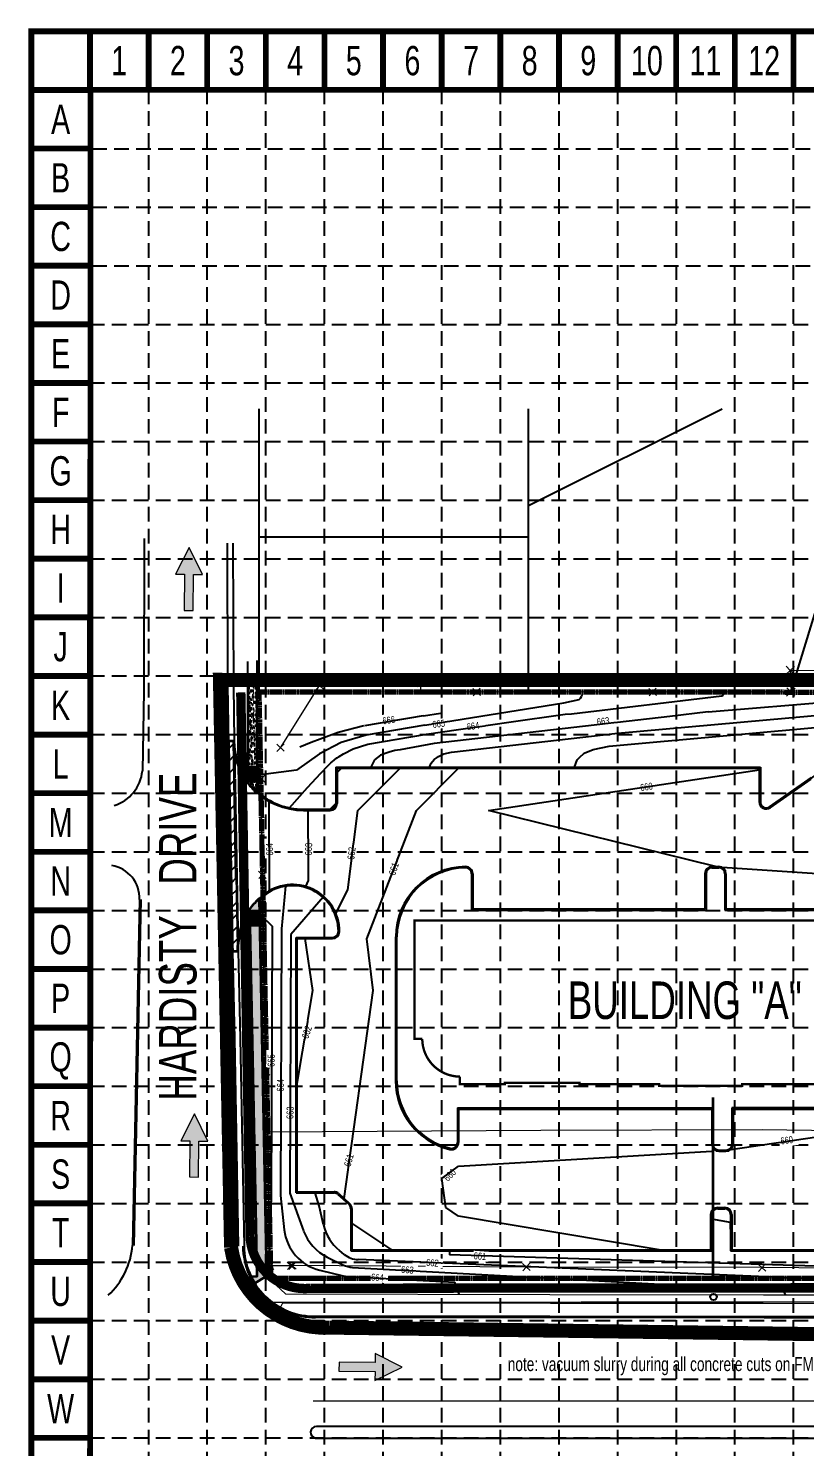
# Model space of a CAD drawing. Header units: feet. Extents: x 9897 to 20516, y 9531 to 20344.
# Drawn here: x 9897 to 10228, y 9928 to 10533 of the extents above; entities that cross this region are included whole.
import ezdxf
from ezdxf.enums import TextEntityAlignment as Align

# ---------------------------------------------------------------- set-up
doc = ezdxf.new("R2010")
doc.units = ezdxf.units.FT
doc.header["$MEASUREMENT"] = 0
for name, pattern in [('CENTER2', [28.575, 19.05, -3.175, 3.175, -3.175]), ('DASHED2', [0.375, 0.25, -0.125]), ('HIDDEN', [0.375, 0.25, -0.125]), ('PHANTOM2', [1.25, 0.625, -0.125, 0.125, -0.125, 0.125, -0.125])]:
    doc.linetypes.add(name, pattern=pattern)
doc.layers.get('0').update_dxf_attribs({"lineweight": 18})
for name, color, linetype, lineweight in [('1-CM-DRAW', 9, 'Continuous', 25), ('BDY', 30, 'PHANTOM2', 70), ('BDY-ADJ', 6, 'Continuous', 25), ('BDY-ORIGINALTRACTS', 10, 'HIDDEN', 20), ('FENCE', 43, 'Continuous', 20), ('LIMITS OF DISTURBANCE', 1, 'Continuous', 18), ('PAVE-SAWCUT', 4, 'DASHED2', 35), ('PAVE-SAWCUT-HATCH', 7, 'Continuous', 25), ('PAVE-SIDE-EX', 8, 'Continuous', 18), ('PAVE-SIDEWALK', 6, 'Continuous', 35), ('PC', 43, 'Continuous', 25), ('TEXT-ANNOT-CONTOUR-PROP', 9, 'Continuous', 20), ('TEXT-STREET NAMES', 5, 'Continuous', 35), ('UE-SS', 81, 'CENTER2', 25), ('UP-SS', 52, 'Continuous', 35)]:
    doc.layers.add(name, color=color, linetype=linetype, lineweight=lineweight)
for name, color, linetype in [('A-SITE-BLDG', 2, 'Continuous'), ('A-SITE-CURB', 4, 'Continuous'), ('A-SITE-CURB-BACK', 200, 'Continuous'), ('A-SITE-CURB-FUTR', 6, 'Continuous'), ('BASE', 7, 'Continuous'), ('BDY-BC', 20, 'Continuous'), ('BDY-GUTTER', 255, 'Continuous'), ('GRID', 254, 'HIDDEN'), ('PVMT', 8, 'Continuous'), ('SILT FENCE', 200, 'Continuous')]:
    doc.layers.add(name, color=color, linetype=linetype)
doc.layers.add('noplot', color=6, linetype='Continuous', plot=False)
doc.styles.get("Standard").update_dxf_attribs({"font": 'ARIAL.TTF', "width": 0.7})
pattern_1 = [(37.5, (0, 0), (-0.06299336, 1.92682377), [0, -1.52, 0, -1.7, 0, -1.625]), (7.5, (0, 0), (1.7697767, 2.82214607), [0, -0.82, 0, -1.37, 0, -0.525]), (327.5, (-1.23, 0), (3.11414186, 0.00565905), [0, -0.5, 0, -1.8, 0, -2.35]), (317.5, (-1.23, 0), (3.0061266, 0.87767556), [0, -0.25, 0, -1.18, 0, -1.35])]

# ---------------------------------------------------------------- blocks, each defined once
blk = doc.blocks.new('X')
at = {"color": 0}
for p, q in [((-0.0029, -0.0029), (0.0029, 0.0029)), ((-0.0029, 0.0029), (0.0029, -0.0029))]:
    blk.add_line(p, q, dxfattribs=at)
blk.add_point((0, 0), dxfattribs=at)
blk = doc.blocks.new('XXFNC')
at = {"layer": 'FENCE'}
for p, q in [((14995.81, 9774.14), (14999.99, 9776.87)), ((14996.53, 9777.6), (14999.27, 9773.41))]:
    blk.add_line(p, q, dxfattribs=at)

msp = doc.modelspace()

# ---------------------------------------------------------------- hatches: boundary and pattern name
at = {"layer": 'PAVE-SAWCUT-HATCH'}
h = msp.add_hatch(dxfattribs=at)
h.set_pattern_fill('ANSI31', color=256, scale=30, style=0)
h.paths.add_polyline_path([(9981.89, 10229.09), (9983.58, 10139.51), (9986.08, 10139.56), (9984.39, 10229.13)])
at = {"layer": 'PAVE-SIDEWALK'}
h = msp.add_hatch(dxfattribs=at)
h.set_pattern_fill('AR-SAND', style=0)
h.set_pattern_definition(pattern_1)
edge = h.paths.add_edge_path()
edge.add_arc((10013.88, 10229.63), 30, 217.65856, 228.82719)
edge.add_line((9994.13, 10207.05), (9994.13, 10253.51))
edge.add_line((9994.13, 10253.51), (9990.13, 10253.2))
edge.add_line((9990.13, 10253.2), (9990.13, 10211.3))
h = msp.add_hatch(dxfattribs=at)
h.set_pattern_fill('AR-SAND', style=0)
h.set_pattern_definition(pattern_1)
edge = h.paths.add_edge_path()
edge.add_line((9998.13, 10000.96), (9992.75, 9997.67))
edge.add_arc((10018.71, 10013.98), 30.66, 205.42476, 212.14617, ccw=False)
edge.add_line((9991.02, 10000.82), (9994.16, 10000.88))
edge.add_line((9994.16, 10000.88), (9991.03, 10157.49))
edge.add_arc((10015.57, 10140.23), 30, 133.44986, 144.8913, ccw=False)
edge.add_line((9994.94, 10162.01), (9998.16, 10000.96))
edge.add_line((9998.16, 10000.96), (9998.13, 10000.96))

# ---------------------------------------------------------------- linework, layer by layer
for points in [[(9959.34, 10300.36), (9963.18, 10300.33), (9963.06, 10284.97), (9966.9, 10284.94), (9967.02, 10300.3), (9970.86, 10300.27), (9965.19, 10311.83), (9959.34, 10300.36)], [(9961.53, 10058.66), (9965.37, 10058.63), (9965.24, 10043.27), (9969.08, 10043.24), (9969.21, 10058.6), (9973.05, 10058.57), (9967.38, 10070.13), (9961.53, 10058.66)], [(10044.46, 9967.99), (10044.43, 9964.15), (10029.07, 9964.27), (10029.04, 9960.43), (10044.4, 9960.31), (10044.37, 9956.47), (10055.94, 9962.13), (10044.46, 9967.99)]]:
    msp.add_lwpolyline(points, close=True)
at = {"color": 254}
for points in [[(9970.86, 10300.27), (9959.34, 10300.36), (9965.19, 10311.83), (9959.34, 10300.36)], [(9963.06, 10284.97), (9966.9, 10284.94), (9963.18, 10300.33), (9967.02, 10300.3)], [(9973.05, 10058.57), (9961.53, 10058.66), (9967.38, 10070.13), (9961.53, 10058.66)], [(9965.24, 10043.27), (9969.08, 10043.24), (9965.37, 10058.63), (9969.21, 10058.6)], [(10044.37, 9956.47), (10044.46, 9967.99), (10055.94, 9962.13), (10044.46, 9967.99)], [(10029.07, 9964.27), (10029.04, 9960.43), (10044.43, 9964.15), (10044.4, 9960.31)]]:
    msp.add_solid(points, dxfattribs=at)
at = {"layer": '1-CM-DRAW'}
for p, q in [((9984.39, 10229.13), (9983.89, 10229.12)), ((9996.02, 10164.29), (9997.28, 10162.74))]:
    msp.add_line(p, q, dxfattribs=at)
at = {"layer": 'A-SITE-BLDG', "color": 7, "const_width": 1}
msp.add_lwpolyline([(10305.26, 10102.13), (10302.6, 10102.13), (10302.6, 10085.46), (10285.93, 10085.46), (10285.93, 10082.79), (10266.76, 10082.79), (10266.76, 10083.46), (10234.93, 10083.46), (10234.93, 10082.79), (10200.93, 10082.79), (10200.93, 10082.13), (10165.6, 10082.13), (10165.6, 10082.79), (10131.6, 10082.79), (10131.6, 10083.46), (10099.76, 10083.46), (10099.76, 10082.79), (10080.6, 10082.79), (10080.6, 10086.06, -0.410992), (10064.53, 10102.13), (10061.26, 10102.13), (10061.26, 10152.63), (10305.26, 10152.63), (10305.26, 10102.13)], format="xyb", dxfattribs=at)
at = {"layer": 'A-SITE-CURB', "color": 7}
for p, q in [((10028.24, 10217.63), (10208.24, 10217.63)), ((10028.24, 10217.63), (10028.24, 10202.63)), ((10208.24, 10217.63), (10208.24, 10203.23)), ((10013.88, 10199.63), (10025.24, 10199.63)), ((10086.06, 10172.63), (10086.06, 10157.63)), ((10185.06, 10172.63), (10185.06, 10157.63)), ((10188.06, 10175.63), (10191.06, 10175.63)), ((10194.06, 10172.63), (10194.06, 10157.63)), ((10086.06, 10157.63), (10185.06, 10157.63)), ((10194.06, 10157.63), (10302.06, 10157.63)), ((10011.26, 10036.92), (10011.26, 10144.93)), ((10011.26, 10144.93), (10026.26, 10144.93)), ((10053.26, 10084.23), (10053.26, 10145.63)), ((10080.06, 10072.23), (10188.06, 10072.23)), ((10080.06, 10072.23), (10080.06, 10057.96)), ((10188.06, 10072.23), (10188.06, 10057.23)), ((10197.06, 10072.23), (10251.06, 10072.23)), ((10197.06, 10072.23), (10197.06, 10057.23)), ((10191.06, 10054.23), (10194.06, 10054.23)), ((10028.92, 10036.15), (10033.53, 10031.98))]:
    msp.add_line(p, q, dxfattribs=at)
at = {"layer": 'A-SITE-CURB', "color": 7, "ltscale": 0.45}
for p, q in [((10212.96, 10200.77), (10230.44, 10213.02)), ((10011.26, 10036.93), (10026.91, 10036.93)), ((10034.52, 10029.76), (10034.52, 10012.23)), ((10187.52, 10027.23), (10187.52, 10012.23)), ((10190.52, 10030.23), (10193.52, 10030.23)), ((10196.52, 10027.23), (10196.52, 10012.23)), ((10034.52, 10012.23), (10187.52, 10012.23)), ((10196.52, 10012.23), (10304.52, 10012.23))]:
    msp.add_line(p, q, dxfattribs=at)
at = {"layer": 'A-SITE-CURB', "color": 7}
for centre, radius, start, end in [((10013.88, 10229.63), 30, 180.96791, 270), ((10025.24, 10202.63), 3, 270, 0), ((10211.24, 10203.23), 3, 180, 305), ((10083.26, 10145.63), 30, 90.4264, 180), ((10083.06, 10172.63), 3, 0, 90.4264), ((10188.06, 10172.63), 3, 90, 180), ((10191.06, 10172.63), 3, 0, 90), ((10009.26, 10147.99), 20, 359.78302, 129.10355), ((10015.57, 10140.23), 30, 129.10355, 181.29932), ((10026.26, 10147.93), 3, 270, 359.78302), ((10083.26, 10084.23), 30, 180, 256.72269), ((10077.06, 10057.96), 3, 256.72269, 0), ((10191.06, 10057.23), 3, 180, 270), ((10194.06, 10057.23), 3, 270, 0)]:
    msp.add_arc(centre, radius, start, end, dxfattribs=at)
at = {"layer": 'A-SITE-CURB', "color": 7, "ltscale": 0.45}
for centre, start, end in [((10026.91, 10033.93), 47.86336, 90), ((10031.52, 10029.76), 0, 47.86336), ((10190.52, 10027.23), 90, 180), ((10193.52, 10027.23), 0, 90)]:
    msp.add_arc(centre, 3, start, end, dxfattribs=at)
at = {"layer": 'A-SITE-CURB-BACK', "color": 7, "ltscale": 0.45}
for p, q in [((10027.74, 10218.13), (10208.74, 10218.13)), ((10027.74, 10218.13), (10027.74, 10202.63)), ((10208.74, 10218.13), (10208.74, 10203.23)), ((10212.67, 10201.18), (10230.56, 10213.71)), ((10013.88, 10200.13), (10025.24, 10200.13)), ((10185.56, 10172.63), (10185.56, 10157.13)), ((10188.06, 10175.13), (10191.06, 10175.13)), ((10193.56, 10172.63), (10193.56, 10157.13)), ((10010.76, 10036.43), (10010.76, 10145.43)), ((10010.76, 10145.43), (10026.26, 10145.43)), ((10188.56, 10072.73), (10188.56, 10057.23)), ((10251.06, 10072.73), (10196.56, 10072.73)), ((10196.56, 10072.73), (10196.56, 10057.23)), ((10191.06, 10054.73), (10194.06, 10054.73)), ((10010.76, 10036.43), (10026.91, 10036.43)), ((10028.59, 10035.78), (10033.2, 10031.61)), ((10034.02, 10029.76), (10034.02, 10011.73)), ((10188.02, 10027.23), (10188.02, 10011.73)), ((10190.52, 10029.73), (10193.52, 10029.73)), ((10196.02, 10027.23), (10196.02, 10011.73)), ((10034.02, 10011.73), (10188.02, 10011.73)), ((10196.02, 10011.73), (10305.02, 10011.73))]:
    msp.add_line(p, q, dxfattribs=at)
at = {"layer": 'A-SITE-CURB-BACK', "color": 7}
for p, q in [((10085.56, 10172.63), (10085.56, 10157.13)), ((10085.56, 10157.13), (10185.56, 10157.13)), ((10193.56, 10157.13), (10302.56, 10157.13)), ((10053.76, 10084.23), (10053.76, 10145.63)), ((10079.56, 10072.73), (10188.56, 10072.73)), ((10079.56, 10072.73), (10079.56, 10057.96))]:
    msp.add_line(p, q, dxfattribs=at)
at = {"layer": 'A-SITE-CURB-BACK', "color": 7, "ltscale": 0.45}
for centre, radius, start, end in [((10013.88, 10229.63), 29.5, 180.96791, 216.38166), ((10013.88, 10229.63), 29.5, 227.97225, 270), ((10025.24, 10202.63), 2.5, 270, 0), ((10211.24, 10203.23), 2.5, 180, 305), ((10188.06, 10172.63), 2.5, 90, 180), ((10191.06, 10172.63), 2.5, 0, 90), ((10009.26, 10147.99), 19.5, 359.78302, 129.10355), ((10015.57, 10140.23), 29.5, 129.10355, 134.33996), ((10015.57, 10140.23), 29.5, 146.23719, 181.29932), ((10026.26, 10147.93), 2.5, 270, 359.78302), ((10191.06, 10057.23), 2.5, 180, 270), ((10194.06, 10057.23), 2.5, 270, 0), ((10026.91, 10033.93), 2.5, 47.86336, 90), ((10031.52, 10029.76), 2.5, 0, 47.86336), ((10190.52, 10027.23), 2.5, 90, 180), ((10193.52, 10027.23), 2.5, 0, 90)]:
    msp.add_arc(centre, radius, start, end, dxfattribs=at)
at = {"layer": 'A-SITE-CURB-BACK', "color": 7}
for centre, radius, start, end in [((10083.26, 10145.63), 29.5, 90.4264, 180), ((10083.06, 10172.63), 2.5, 0, 90.4264), ((10083.26, 10084.23), 29.5, 180, 256.72256), ((10077.06, 10057.96), 2.5, 256.72256, 0)]:
    msp.add_arc(centre, radius, start, end, dxfattribs=at)
at = {"layer": 'A-SITE-CURB-FUTR', "color": 7}
msp.add_lwpolyline([(10018.99, 9931.9), (10394.68, 9931.9, 0.767327), (10396.17, 9937.46), (10359.98, 9947.15, 0.045777), (10356.52, 9947.75), (10338.43, 9947.75, 0.054254), (10291.09, 9942.6, -0.045012), (10245.47, 9936.78), (10019.38, 9936.78, 0.921569)], format="xyb", close=True, dxfattribs=at)
at = {"layer": 'A-SITE-CURB-FUTR', "color": 7, "const_width": 0.5}
msp.add_lwpolyline([(10018, 9947.68), (10242.96, 9947.68)], dxfattribs=at)
at = {"layer": 'BASE', "const_width": 2.5}
for points in [[(9922.84, 10506.97), (9922.84, 10531.97)], [(9947.84, 10506.97), (9947.84, 10531.97)], [(9972.84, 10506.97), (9972.84, 10531.97)], [(9997.84, 10506.97), (9997.84, 10531.97)], [(10022.84, 10506.97), (10022.84, 10531.97)], [(10047.84, 10506.97), (10047.84, 10531.97)], [(10072.84, 10506.97), (10072.84, 10531.97)], [(10097.84, 10506.97), (10097.84, 10531.97)], [(10122.84, 10506.97), (10122.84, 10531.97)], [(10147.84, 10506.97), (10147.84, 10531.97)], [(10172.84, 10506.97), (10172.84, 10531.97)], [(10197.84, 10506.97), (10197.84, 10531.97)], [(10222.84, 10506.97), (10222.84, 10531.97)], [(9922.84, 10506.97), (9897.84, 10506.97)], [(9922.84, 10481.97), (9897.84, 10481.97)], [(9922.84, 10456.97), (9897.84, 10456.97)], [(9922.84, 10431.97), (9897.84, 10431.97)], [(9922.84, 10406.97), (9897.84, 10406.97)], [(9922.84, 10381.97), (9897.84, 10381.97)], [(9922.84, 10356.97), (9897.84, 10356.97)], [(9922.84, 10331.97), (9897.84, 10331.97)], [(9922.84, 10306.97), (9897.84, 10306.97)], [(9922.84, 10281.97), (9897.84, 10281.97)], [(9922.84, 10256.97), (9922.84, 10281.97)], [(9922.84, 10256.97), (9897.84, 10256.97)], [(9922.84, 10231.97), (9897.84, 10231.97)], [(9922.84, 10206.97), (9897.84, 10206.97)], [(9922.84, 10181.97), (9897.84, 10181.97)], [(9922.84, 10156.97), (9897.84, 10156.97)], [(9922.84, 10131.97), (9897.84, 10131.97)], [(9922.84, 10106.97), (9897.84, 10106.97)], [(9922.84, 10081.97), (9897.84, 10081.97)], [(9922.84, 10056.97), (9897.84, 10056.97)], [(9922.84, 10031.97), (9897.84, 10031.97)], [(9922.84, 10006.97), (9897.84, 10006.97)], [(9922.84, 9981.97), (9897.84, 9981.97)], [(9922.84, 9956.97), (9897.84, 9956.97)], [(9922.84, 9931.97), (9897.84, 9931.97)]]:
    msp.add_lwpolyline(points, dxfattribs=at)
at = {"layer": 'BDY', "color": 7}
for p, q in [((10000, 10000), (9994.99, 10250.23)), ((9994.99, 10250.23), (11415.16, 10249.62)), ((11010.92, 10000), (10000, 10000))]:
    msp.add_line(p, q, dxfattribs=at)
at = {"layer": 'BDY-ADJ', "color": 253}
for p, q in [((9994.99, 10250.23), (9994.99, 10370.99)), ((10109.88, 10249.97), (10109.88, 10370.99)), ((10109.88, 10329.67), (10192.45, 10370.99)), ((10221.66, 10250.13), (10255.92, 10362.07)), ((9994.78, 10316.29), (10109.88, 10316.29))]:
    msp.add_line(p, q, dxfattribs=at)
at = {"layer": 'BDY-BC', "color": 7}
for p, q in [((9945.95, 10315.61), (9945.77, 10250.53)), ((9981.32, 10313.62), (9981.49, 10252.81)), ((9983.82, 10313.63), (9983.99, 10252.83)), ((9945.77, 10250.53), (9945.19, 10216.49)), ((9981.49, 10252.81), (9982.88, 10170.53)), ((9983.99, 10252.83), (9984.39, 10229.13)), ((9982.88, 10170.53), (9984.42, 10102.27)), ((9985.38, 10170.58), (9986.92, 10102.32)), ((9944.03, 10161.63), (9941, 10014.08)), ((9984.42, 10102.27), (9986.06, 10013.67)), ((9986.92, 10102.32), (9988.56, 10013.71)), ((10019.01, 9983.82), (10118.91, 9983.89)), ((10118.91, 9983.89), (10210.39, 9983.76)), ((10210.39, 9983.76), (10311.14, 9983.81))]:
    msp.add_line(p, q, dxfattribs=at)
for centre, radius, start, end in [((9928.16, 10218.05), 17.1, 287.17276, 354.76901), ((9929.69, 10162.02), 14.34, 358.43604, 80.08942), ((9908.14, 10016.95), 32.99, 313.00085, 355.01842), ((10018.71, 10013.98), 30.16, 180.51015, 270.55716)]:
    msp.add_arc(centre, radius, start, end, dxfattribs=at)
at = {"layer": 'BDY-GUTTER'}
for p, q in [((9983.89, 10229.12), (9984.88, 10170.57)), ((9944.53, 10161.62), (9941.5, 10014.07)), ((9995.97, 9993.68), (9998.97, 9990.52)), ((10019.01, 9983.32), (10118.91, 9983.39)), ((10118.91, 9983.39), (10210.39, 9983.26)), ((10210.39, 9983.26), (10311.14, 9983.31))]:
    msp.add_line(p, q, dxfattribs=at)
msp.add_arc((10018.71, 10013.98), 30.66, 180.51015, 270.55716, dxfattribs=at)
at = {"layer": 'BDY-ORIGINALTRACTS', "color": 7}
msp.add_line((11459.03, 9990.08), (9999.19, 9989.75), dxfattribs=at)
at = {"layer": 'FENCE'}
for p, q in [((10063.98, 10250.11), (10063.87, 10257.87)), ((10233.17, 10259.12), (10221.4, 10259.32)), ((10221.4, 10259.32), (10221.79, 10250.19)), ((10004.09, 10226.37), (10020.74, 10252.85)), ((10221.79, 10250.19), (10063.98, 10250.11)), ((9996.33, 10172.14), (9995.9, 10213)), ((9997.88, 10088.19), (9996.33, 10172.14)), ((9998.75, 10062.48), (9997.88, 10088.19)), ((9998.75, 10062.48), (10115.08, 10063.22)), ((9999.57, 10005.3), (9998.75, 10062.48)), ((10115.08, 10063.22), (10209.59, 10063.52)), ((10209.59, 10063.52), (10311.96, 10062.23)), ((10008.54, 10005.37), (9999.57, 10005.3)), ((10108.95, 10004.85), (10009.2, 10005.44)), ((10209.36, 10004.62), (10108.95, 10004.85)), ((10310.26, 10003.7), (10209.36, 10004.62))]:
    msp.add_line(p, q, dxfattribs=at)
at = {"layer": 'GRID', "color": 8, "linetype": 'HIDDEN', "ltscale": 25}
for p, q in [((9947.75, 10507.21), (9947.75, 9631.86)), ((9972.75, 10507.21), (9972.75, 9631.86)), ((9997.75, 10507.21), (9997.75, 9631.86)), ((10022.75, 10507.21), (10022.75, 9631.86)), ((10047.75, 10507.21), (10047.75, 9631.86)), ((10072.75, 10507.21), (10072.75, 9631.86)), ((10097.75, 10507.21), (10097.75, 9631.86)), ((10122.75, 10507.21), (10122.75, 9631.86)), ((10147.75, 10507.21), (10147.75, 9631.86)), ((10172.75, 10507.21), (10172.75, 9631.86)), ((10197.75, 10507.21), (10197.75, 9631.86)), ((10222.75, 10507.21), (10222.75, 9631.86)), ((9923.76, 10481.89), (11473.76, 10481.89)), ((9923.76, 10456.89), (11473.76, 10456.89)), ((9923.76, 10431.89), (11473.76, 10431.89)), ((9922.84, 10406.97), (11472.84, 10406.97)), ((9922.84, 10381.97), (11472.84, 10381.97)), ((9922.84, 10356.97), (11472.84, 10356.97)), ((9922.84, 10331.97), (11472.84, 10331.97)), ((9922.84, 10306.97), (11472.84, 10306.97)), ((9922.84, 10281.97), (11472.84, 10281.97)), ((9922.84, 10256.97), (11472.84, 10256.97)), ((9922.84, 10231.97), (11472.84, 10231.97)), ((9922.84, 10206.97), (11472.84, 10206.97)), ((9922.84, 10181.97), (11472.84, 10181.97)), ((9922.84, 10156.97), (11472.84, 10156.97)), ((9922.84, 10131.97), (11472.84, 10131.97)), ((9922.84, 10106.97), (11472.84, 10106.97)), ((9922.84, 10081.97), (11472.84, 10081.97)), ((9922.84, 10056.97), (11472.84, 10056.97)), ((9922.84, 10031.97), (11472.84, 10031.97)), ((9922.84, 10006.97), (11472.84, 10006.97)), ((9922.84, 9981.97), (11472.84, 9981.97)), ((9922.84, 9956.97), (11472.84, 9956.97)), ((9922.84, 9931.97), (11472.84, 9931.97))]:
    msp.add_line(p, q, dxfattribs=at)
at = {"layer": 'noplot'}
msp.add_lwpolyline([(10059.74, 10065.61, -0.168964), (10053.26, 10084.23)], format="xyb", dxfattribs=at)
msp.add_arc((10083.26, 10084.23), 30, 218.36134, 256.72269, dxfattribs=at)
at = {"layer": 'PAVE-SAWCUT'}
msp.add_lwpolyline([(9981.89, 10229.09), (9983.58, 10139.51), (9986.08, 10139.56), (9984.39, 10229.13)], close=True, dxfattribs=at)
at = {"layer": 'PAVE-SIDE-EX', "color": 7}
for p, q in [((9993.18, 9997.93), (9998.13, 10000.96)), ((9998.13, 10000.96), (10006.2, 9993.42)), ((10004.9, 9989.43), (10004.07, 9987.68)), ((10119.28, 9989.22), (10004.9, 9989.43)), ((10006.2, 9993.42), (10118.96, 9993.13)), ((10118.96, 9993.13), (10210.09, 9992.98)), ((10209.94, 9989.29), (10119.28, 9989.22)), ((10311.48, 9988.95), (10209.94, 9989.29)), ((10210.09, 9992.98), (10311.46, 9993.03))]:
    msp.add_line(p, q, dxfattribs=at)
at = {"layer": 'PAVE-SIDEWALK', "color": 7}
for p, q in [((9989.63, 10218.13), (9989.63, 10212.83)), ((9990.13, 10218.13), (9989.63, 10218.13)), ((9990.13, 10218.13), (9994.13, 10218.13)), ((9990.13, 10217.38), (9994.13, 10217.38)), ((9990.13, 10216.63), (9994.13, 10216.63)), ((9990.13, 10215.88), (9994.13, 10215.88)), ((9990.13, 10215.13), (9994.13, 10215.13)), ((9990.13, 10214.38), (9994.13, 10214.38)), ((9990.13, 10213.63), (9994.13, 10213.63)), ((9990.13, 10212.88), (9994.13, 10212.88)), ((9994.13, 10218.13), (9994.63, 10218.13)), ((9994.63, 10218.13), (9994.63, 10207.27)), ((9990.13, 10212.13), (9994.13, 10212.13)), ((9995.67, 10150.72), (9995.44, 10161.8)), ((9990.67, 10150.62), (9990.56, 10155.88)), ((9991.05, 10156.63), (9995.05, 10156.71)), ((9991.06, 10155.88), (9995.06, 10155.96)), ((9991.08, 10155.13), (9995.08, 10155.21)), ((9991.09, 10154.38), (9995.09, 10154.46)), ((9991.11, 10153.63), (9995.11, 10153.71)), ((9991.12, 10152.88), (9995.12, 10152.96)), ((9991.14, 10152.13), (9995.14, 10152.21)), ((9991.17, 10150.63), (9990.67, 10150.62)), ((9991.15, 10151.38), (9995.15, 10151.46)), ((9991.17, 10150.63), (9995.17, 10150.71)), ((9995.17, 10150.71), (9995.67, 10150.72))]:
    msp.add_line(p, q, dxfattribs=at)
for points in [[(9990.13, 10211.3, 0.048771), (9994.13, 10207.05), (9994.13, 10253.51), (9990.13, 10253.2)], [(9998.13, 10000.96), (9992.75, 9997.67, -0.029336), (9991.02, 10000.82), (9994.16, 10000.88), (9991.03, 10157.49, -0.049964), (9994.94, 10162.01), (9998.16, 10000.96)]]:
    msp.add_lwpolyline(points, format="xyb", close=True, dxfattribs=at)
at = {"layer": 'PC', "color": 47}
for p, q in [((10132.5, 10248.19), (10132.9, 10249.07)), ((10192.26, 10248.56), (10192.8, 10248.85)), ((10192.8, 10248.85), (10193.01, 10249.17)), ((10193.01, 10249.17), (10193.16, 10249.55)), ((10124.87, 10245.45), (10131.41, 10246.89)), ((10131.41, 10246.89), (10132.07, 10247.46)), ((10132.07, 10247.46), (10132.5, 10248.19)), ((10186.45, 10241.74), (10270.31, 10248.51)), ((10101.52, 10237.25), (10125.46, 10240.64)), ((10125.46, 10240.64), (10128.19, 10240.83)), ((10186.45, 10241.74), (10170.05, 10239.71)), ((10028.68, 10232.87), (10017.14, 10228.63)), ((10039.66, 10235.66), (10028.68, 10232.87)), ((10040.65, 10231.78), (10029.91, 10228.54)), ((10017.14, 10228.63), (10012.37, 10226.63)), ((10029.91, 10228.54), (10020.73, 10223.71)), ((10031.01, 10223.72), (10035.05, 10225.94)), ((10035.05, 10225.94), (10041.32, 10227.84)), ((10052.79, 10225.19), (10050.49, 10224.47)), ((10055.18, 10225.45), (10052.79, 10225.19)), ((10069.68, 10228.18), (10055.18, 10225.45)), ((10133.61, 10224.06), (10137.44, 10225.59)), ((10137.44, 10225.59), (10144.21, 10227.01)), ((10020.73, 10223.71), (10010.98, 10216.81)), ((10021.28, 10215.44), (10024.43, 10218.72)), ((10024.43, 10218.72), (10025.54, 10219.91)), ((10025.54, 10219.91), (10026.94, 10221.04)), ((10026.94, 10221.04), (10028.08, 10222)), ((10028.08, 10222), (10029.05, 10222.67)), ((10029.05, 10222.67), (10031.01, 10223.72)), ((10044.18, 10221.19), (10042.56, 10218.13)), ((10046.74, 10223.19), (10044.18, 10221.19)), ((10050.49, 10224.47), (10046.74, 10223.19)), ((10067.56, 10218.13), (10068.3, 10219.74)), ((10068.3, 10219.74), (10069.69, 10221.4)), ((10069.69, 10221.4), (10070.92, 10222.15)), ((10070.92, 10222.15), (10071.52, 10222.56)), ((10071.52, 10222.56), (10073.72, 10223.73)), ((10073.72, 10223.73), (10077, 10224.48)), ((10129.52, 10218.13), (10130.55, 10221.22)), ((10130.55, 10221.22), (10131.54, 10222.21)), ((10131.54, 10222.21), (10133.61, 10224.06)), ((10213.83, 10201.66), (10237.81, 10218.47)), ((10010.98, 10216.81), (9994.63, 10214.72)), ((10015.64, 10209.36), (10021.28, 10215.44)), ((10028.24, 10215.8), (10027.74, 10202.63)), ((10028.24, 10215.8), (10030.06, 10217.63)), ((10042.56, 10218.13), (10030.06, 10217.63)), ((10037.06, 10199.63), (10055.06, 10217.63)), ((10067.56, 10218.13), (10055.06, 10217.63)), ((10062.06, 10199.63), (10080.06, 10217.63)), ((10067.56, 10218.13), (10067.56, 10218.13)), ((10080.06, 10217.63), (10129.52, 10218.13)), ((10208.24, 10216.88), (10208.52, 10203.24)), ((10007.94, 10200.73), (10015.64, 10209.36)), ((9999.33, 10197.16), (9999.21, 10203.46)), ((10001.71, 10202.45), (9999.21, 10203.46)), ((10004.63, 10201.31), (10001.71, 10202.45)), ((10007.94, 10200.73), (10004.63, 10201.31)), ((10027.74, 10202.63), (10025.24, 10200.13)), ((10208.52, 10203.24), (10208.6, 10202.4)), ((10208.6, 10202.4), (10208.86, 10201.78)), ((10208.86, 10201.78), (10209.43, 10201.16)), ((10209.43, 10201.16), (10209.76, 10200.86)), ((10209.76, 10200.86), (10210.18, 10200.68)), ((10210.18, 10200.68), (10211.12, 10200.51)), ((10211.12, 10200.51), (10212.12, 10200.59)), ((10212.12, 10200.59), (10212.74, 10200.96)), ((10212.74, 10200.96), (10213.83, 10201.66)), ((10025.24, 10200.13), (10015.95, 10199.63)), ((10189.56, 10175.63), (10092.76, 10199.63)), ((10190.96, 10175.38), (10189.56, 10175.63)), ((10192.43, 10175.3), (10190.96, 10175.38)), ((10302.06, 10167.91), (10192.43, 10175.3)), ((10000.97, 10165.96), (9999.45, 10165.42)), ((10002.7, 10166.63), (10000.97, 10165.96)), ((10004.79, 10167.18), (10002.7, 10166.63)), ((10006.25, 10167.26), (10004.57, 10149.04)), ((10006.25, 10167.26), (10004.79, 10167.18)), ((10014.86, 10167.2), (10016.1, 10169.67)), ((10016.29, 10166.41), (10014.86, 10167.2)), ((10018.31, 10165.52), (10016.29, 10166.41)), ((10020.49, 10164.28), (10018.31, 10165.52)), ((10022.23, 10162.56), (10020.49, 10164.28)), ((10027.72, 10155.69), (10032.79, 10165.75)), ((10022.23, 10162.56), (10008.56, 10146.69)), ((9995.58, 10155.08), (10000.58, 10150.28)), ((10028.45, 10152.71), (10027.72, 10155.69)), ((10028.92, 10150.1), (10028.45, 10152.71)), ((10028.02, 10145.78), (10028.59, 10146.39)), ((10028.59, 10146.39), (10028.72, 10146.71)), ((10028.72, 10146.71), (10029, 10148.35)), ((10029, 10148.35), (10028.92, 10150.1)), ((10014.61, 10144.93), (10026.34, 10145.17)), ((10017.93, 10122.75), (10014.61, 10144.93)), ((10026.34, 10145.17), (10027.42, 10145.43)), ((10027.42, 10145.43), (10028.02, 10145.78)), ((10043.66, 10122.75), (10040.92, 10144.84)), ((10188.06, 10054.23), (10188.94, 10055.11)), ((10188.94, 10055.11), (10189.63, 10054.94)), ((10189.63, 10054.94), (10190.34, 10054.65)), ((10190.34, 10054.65), (10190.89, 10054.5)), ((10190.89, 10054.5), (10192.44, 10054.49)), ((10192.44, 10054.49), (10194.37, 10054.5)), ((10194.37, 10054.5), (10195.13, 10054.71)), ((10195.13, 10054.71), (10196.08, 10055.01)), ((10000.06, 10034.38), (9998.9, 10003.27)), ((10004.07, 10035.35), (10005.7, 10020.72)), ((10008.07, 10036.32), (10013.96, 10020.21)), ((10018.84, 10036.43), (10011.06, 10036.74)), ((10020.52, 10030.94), (10018.84, 10036.43)), ((10022.42, 10022.82), (10020.52, 10030.94)), ((10033.48, 10031.72), (10031.23, 10034.07)), ((10033.91, 10031.17), (10033.48, 10031.72)), ((10034.17, 10030.51), (10033.91, 10031.17)), ((10034.31, 10029.72), (10034.17, 10030.51)), ((10034.52, 10023.56), (10034.31, 10029.72)), ((10080.06, 10026.56), (10074.56, 10030.23)), ((10188.02, 10025.23), (10187.75, 10011.98)), ((10196.02, 10023.9), (10188.02, 10025.23)), ((10051.54, 10012.23), (10034.52, 10023.56)), ((10196.3, 10012.01), (10196.02, 10023.9)), ((10023.99, 10009.09), (10030.95, 10005.7)), ((10031.3, 10010.22), (10029.27, 10011.87)), ((10187.75, 10011.98), (10165.63, 10012.23)), ((10266.52, 10011.73), (10196.3, 10012.01)), ((10020.86, 10003.5), (10030.78, 10001.09)), ((10080.35, 9993.23, 664), (10078.46, 9998.34, 664)), ((10218.53, 9994.75), (10219.3, 9992.98))]:
    msp.add_line(p, q, dxfattribs=at)
for centre, radius, start, end in [((10025.57, 10022.93), 20, 186.35041, 256.35883), ((10032.74, 10027.07), 20, 200.06649, 244.04982), ((10041.9, 10027.39), 20, 193.19897, 230.86787), ((10037.61, 10017.98), 10, 230.86787, 267.58996), ((10033.14, 10010.81), 10, 256.35883, 266.89721), ((10035.33, 10014.69), 10, 244.04982, 266.89721)]:
    msp.add_arc(centre, radius, start, end, dxfattribs=at)
at = {"layer": 'PVMT'}
for p, q in [((9990.13, 10253.2), (9990.19, 10263.2)), ((9994.13, 10253.51), (9994.13, 10263.51)), ((9994.13, 10253.51), (9990.13, 10253.2))]:
    msp.add_line(p, q, dxfattribs=at)
at = {"layer": 'SILT FENCE', "linetype": 'Continuous', "const_width": 4}
msp.add_lwpolyline([(11065.59, 9995.36), (10726.57, 9995.92), (10342.59, 9996.06), (10016.85, 9995.78, -0.430854), (9991.13, 10017.87), (9987.16, 10249.94)], format="xyb", dxfattribs=at)
at = {"layer": 'UE-SS', "linetype": 'Continuous'}
msp.add_circle((10188.74, 9992.06), 1.36, dxfattribs=at)
at = {"layer": 'UP-SS'}
msp.add_line((10188.62, 10000.27), (10188.62, 10077.13), dxfattribs=at)

# ---------------------------------------------------------------- block references
at = {"layer": 'FENCE', "yscale": 540, "zscale": 540, "rotation": 92.12920690953888}
for p, xscale in [((10063.93, 10253.99), 540.0000000000001), ((10020.74, 10252.85), 540.0000000000001), ((10087.76, 10250.12), 540), ((10162.82, 10250.16), 540), ((10004.09, 10226.37), 540.0000000000001), ((9995.9, 10213), 540), ((9996.33, 10172.14, 1996.57), 540.0000000000001), ((9997.88, 10088.19, 1996.37), 540.0000000000001), ((9999.57, 10005.3, 1996.37), 540), ((10008.54, 10005.37, 1996.37), 540), ((10009.2, 10005.44, 1997.05), 540.0000000000001), ((10108.95, 10004.85, 1997.61), 540.0000000000001), ((10209.36, 10004.62, 1992.3), 540.0000000000001)]:
    msp.add_blockref('X', p, dxfattribs=dict(at, xscale=xscale))
at = {"layer": 'TEXT-STREET NAMES', "rotation": 99.7825}
for p in [(22403.05, -2859.57), (22403.3, -2868.76)]:
    msp.add_blockref('XXFNC', p, dxfattribs=at)

# ---------------------------------------------------------------- texts
at = {"layer": 'BASE', "width": 0.7}
for s, p in [('1', (9935.34, 10519.47)), ('2', (9960.34, 10519.47)), ('3', (9985.34, 10519.47)), ('4', (10010.34, 10519.47)), ('5', (10035.34, 10519.47)), ('6', (10060.34, 10519.47)), ('7', (10085.34, 10519.47)), ('8', (10110.34, 10519.47)), ('9', (10135.34, 10519.47)), ('10', (10160.34, 10519.47)), ('11', (10185.34, 10519.47)), ('12', (10210.34, 10519.47)), ('A', (9910.34, 10494.47)), ('B', (9910.34, 10469.47)), ('C', (9910.34, 10444.47)), ('D', (9910.34, 10419.47)), ('E', (9910.34, 10394.47)), ('F', (9910.34, 10369.47)), ('G', (9910.34, 10344.47)), ('H', (9910.34, 10319.47)), ('I', (9910.34, 10294.47)), ('J', (9910.34, 10269.47)), ('K', (9910.34, 10244.47)), ('L', (9910.34, 10219.47)), ('M', (9910.34, 10194.47)), ('N', (9910.34, 10169.47)), ('O', (9910.34, 10144.47)), ('P', (9910.34, 10119.47)), ('Q', (9910.34, 10094.47)), ('R', (9910.34, 10069.47)), ('S', (9910.34, 10044.47)), ('T', (9910.34, 10019.47)), ('U', (9910.34, 9994.47)), ('V', (9910.34, 9969.47)), ('W', (9910.34, 9944.47))]:
    msp.add_text(s, height=12.5, dxfattribs=at).set_placement(p, align=Align.MIDDLE_CENTER)
at = {"layer": 'BASE', "color": 7, "width": 0.7}
msp.add_text('note: vacuum slurry during all concrete cuts on FM 157 and Hardisty Drive', height=5.9615, dxfattribs=at).set_placement((10100.99, 9960.46))
at = {"layer": 'TEXT-STREET NAMES', "color": 7, "width": 0.7}
for s, rotation, p in [('HARDISTY   DRIVE', 90, (9968.27, 10075.82)), ('BUILDING "A"', 359.99057, (10126.59, 10110.66))]:
    msp.add_text(s, height=16, rotation=rotation, dxfattribs=at).set_placement(p)

# ---------------------------------------------------------------- next in the draw order: wipeouts: each hides what was drawn before it
for points in [[(10047.34, 10235.19), (10055.43, 10236.24), (10054.78, 10241.3), (10046.69, 10240.25)], [(10068.99, 10234.11), (10076.19, 10235.04), (10075.65, 10239.2), (10068.46, 10238.27)], [(10083.3, 10232.66), (10091.39, 10233.71), (10090.74, 10238.76), (10082.65, 10237.72)], [(10138.76, 10234.74), (10146.85, 10235.78), (10146.2, 10240.84), (10138.11, 10239.79)], [(10157.67, 10207.22), (10164.85, 10208.27), (10164.24, 10212.42), (10157.06, 10211.37)], [(10001.57, 10180.27), (10001.42, 10187.64), (9997.22, 10187.56), (9997.37, 10180.19)], [(10018.09, 10180.24), (10018.27, 10187.5), (10014.08, 10187.6), (10013.89, 10180.35)], [(10036.11, 10178.27), (10036.96, 10185.47), (10032.79, 10185.97), (10031.94, 10178.76)], [(10053.48, 10171.35), (10055.56, 10177.58), (10051.57, 10178.91), (10049.49, 10172.68)], [(10016.7, 10101.11), (10019.28, 10108.85), (10014.44, 10110.46), (10011.86, 10102.73)], [(10002.16, 10090.06), (10002.29, 10097.32), (9998.09, 10097.4), (9997.96, 10090.14)], [(10006.09, 10079.52), (10006.23, 10086.89), (10002.03, 10086.96), (10001.9, 10079.59)], [(10010.2, 10067.8), (10010.33, 10075.05), (10006.13, 10075.13), (10006, 10067.87)], [(10217.06, 10055.96), (10225.15, 10057.01), (10224.49, 10062.07), (10216.4, 10061.02)], [(10034.78, 10046.57), (10036.99, 10054.42), (10032.08, 10055.8), (10029.87, 10047.95)], [(10075.75, 10039.98), (10081.56, 10045.71), (10077.98, 10049.34), (10072.17, 10043.62)], [(10065.91, 10004.75), (10073.15, 10004.22), (10073.45, 10008.41), (10066.21, 10008.94)], [(10086.19, 10007.6), (10092.74, 10007.13), (10093.05, 10011.31), (10086.49, 10011.79)], [(10042.44, 9998.49), (10049.79, 9997.96), (10050.1, 10002.15), (10042.75, 10002.68)], [(10055.24, 10001.77), (10062.48, 10001.24), (10062.79, 10005.43), (10055.55, 10005.96)]]:
    msp.add_wipeout(points).dxf.layer = 'TEXT-ANNOT-CONTOUR-PROP'

# ---------------------------------------------------------------- next in the draw order: linework, layer by layer
at = {"layer": 'BASE', "const_width": 2.5}
for points in [[(9897.84, 9531.97), (11497.84, 9531.97), (11497.84, 10531.97), (9897.84, 10531.97)], [(9922.78, 9556.97), (11472.91, 9556.92), (11472.87, 10506.99), (9923.1, 10507.02)]]:
    msp.add_lwpolyline(points, close=True, dxfattribs=at)
at = {"layer": 'LIMITS OF DISTURBANCE', "linetype": 'DASHED2', "ltscale": 80, "const_width": 6}
msp.add_lwpolyline([(11397.79, 10254.46), (10749.1, 10255.16), (9978.29, 10255.31), (9983.02, 10013.13, 0.38376), (10024.89, 9979), (10506.44, 9972.56), (11466.59, 9977.18), (11428.65, 10203.63)], format="xyb", close=True, dxfattribs=at)
at = {"layer": 'PC', "color": 47}
for p, q in [((10065.66, 10236.05), (10124.87, 10245.45)), ((10128.19, 10240.83), (10192.26, 10248.56)), ((10144.21, 10227.01), (10328.71, 10243.76)), ((10147.94, 10232.54), (10264.37, 10243.08)), ((10064.94, 10239.99), (10039.97, 10235.73)), ((10065.03, 10240), (10072.29, 10241.16)), ((10066.29, 10232.1), (10101.52, 10237.25)), ((10170.05, 10239.71), (10069.68, 10228.18)), ((10065.62, 10236.05), (10040.65, 10231.78)), ((10041.32, 10227.84), (10066.29, 10232.1)), ((10077, 10224.48), (10147.94, 10232.54)), ((10092.76, 10199.63), (10208.24, 10216.88)), ((9999.45, 10165.42), (9999.28, 10199.35)), ((10016.1, 10169.67), (10015.95, 10199.63)), ((10032.79, 10165.75), (10037.06, 10199.52)), ((10040.92, 10144.84), (10062.06, 10199.63)), ((10000.58, 10150.28), (10000.06, 10034.38)), ((10004.57, 10149.04), (10004.07, 10035.35)), ((10008.56, 10146.69), (10008.07, 10036.32)), ((10011.26, 10083.16), (10017.93, 10122.75)), ((10031.23, 10034.07), (10043.66, 10122.75)), ((10011.06, 10036.74), (10011.26, 10083.16)), ((10196.08, 10055.01), (10242.06, 10061.73)), ((10080.06, 10047.83), (10188.06, 10054.23)), ((10072.84, 10042.59), (10080.06, 10047.83)), ((10074.56, 10030.23), (10072.84, 10042.59)), ((10165.63, 10012.23), (10080.06, 10026.56)), ((10260.92, 9998.57), (10037.19, 10007.99)), ((10076.2, 10011.73), (10051.54, 10012.23)), ((10076.2, 10011.73), (10076.2, 10010)), ((10312.81, 10002.76), (10076.2, 10010)), ((10032.6, 10000.82), (10078.46, 9998.34)), ((10034.79, 10004.71), (10218.53, 9994.75))]:
    msp.add_line(p, q, dxfattribs=at)

# ---------------------------------------------------------------- next in the draw order: texts
at = {"layer": 'PC', "color": 47, "linetype": 'DASHED2', "width": 0.7}
for s, rotation, p in [('666', 7.36471, (10047.79, 10236.31)), ('665', 7.36471, (10069.06, 10234.72)), ('664', 7.36471, (10083.75, 10233.78)), ('663', 7.36471, (10139.21, 10235.85)), ('660', 8.32897, (10157.72, 10207.83)), ('664', 91.17533, (10000.97, 10180.4)), ('663', 88.53233, (10017.49, 10180.4)), ('662', 83.20017, (10035.53, 10178.48)), ('661', 71.54778, (10052.95, 10171.67)), ('662', 71.54778, (10015.89, 10102.01)), ('665', 88.94405, (10001.56, 10090.22)), ('664', 88.94405, (10005.5, 10079.67)), ('663', 88.94405, (10009.6, 10067.95)), ('660', 7.36471, (10217.51, 10057.08)), ('661', 74.32001, (10033.93, 10047.42)), ('660', 44.57396, (10075.43, 10041.15)), ('662', 355.81995, (10066.09, 10005.34)), ('661', 355.81995, (10086.37, 10008.19)), ('664', 355.81995, (10042.63, 9999.08)), ('663', 355.81995, (10055.43, 10002.36))]:
    msp.add_text(s, height=3, rotation=rotation, dxfattribs=at).set_placement(p)

doc.saveas('drawing.dxf')
